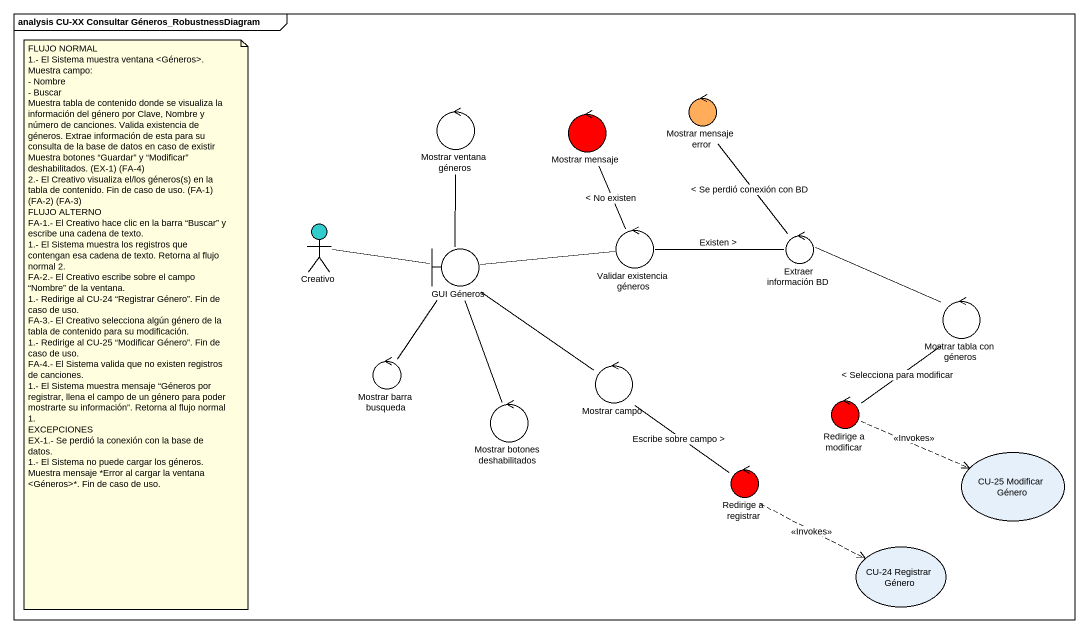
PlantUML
@startuml
mainframe analysis CU-XX Consultar Géneros_RobustnessDiagram
control "Mostrar ventana géneros" as Mostrar_ventana_géneros
control "Mostrar mensaje" as Mostrar_mensaje #FF0000
control "Mostrar mensaje error" as Mostrar_mensaje_error #FFAD5B
actor Creativo #33CCCC
control "Validar existencia géneros" as Validar_existencia_géneros
boundary "GUI Géneros" as GUI_Géneros
control "Extraer información BD" as Extraer_información_BD
control "Mostrar tabla con géneros" as Mostrar_tabla_con_géneros
control "Mostrar barra busqueda" as Mostrar_barra_busqueda
control "Mostrar campo" as Mostrar_campo
control "Mostrar botones deshabilitados" as Mostrar_botones
control "Redirige a modificar" as Redirige_a_modificar #FF0000
usecase "CU-25 Modificar Género" as CU_25_Modificar_Género
control "Redirige a registrar" as Redirige_a_registrar #FF0000
usecase "CU-24 Registrar Género" as CU_24_Registrar_Género
Creativo -right- GUI_Géneros
Validar_existencia_géneros -up- Mostrar_mensaje : < No existen
Validar_existencia_géneros -right- Extraer_información_BD : Existen >
GUI_Géneros -up- Mostrar_ventana_géneros
GUI_Géneros -right- Validar_existencia_géneros
GUI_Géneros -- Mostrar_barra_busqueda
GUI_Géneros -- Mostrar_campo
GUI_Géneros -- Mostrar_botones
Extraer_información_BD -up- Mostrar_mensaje_error : < Se perdió conexión con BD
Extraer_información_BD -right- Mostrar_tabla_con_géneros
Mostrar_tabla_con_géneros -- Redirige_a_modificar : < Selecciona para modificar
Mostrar_campo -- Redirige_a_registrar : Escribe sobre campo >
Redirige_a_modificar .right.> CU_25_Modificar_Género : <<Invokes>>
Redirige_a_registrar .right.> CU_24_Registrar_Género : <<Invokes>>
note as N1
  FLUJO NORMAL
  1.- El Sistema muestra ventana <Géneros>. Muestra campo:
  - Nombre
  - Buscar
  Muestra tabla de contenido donde se visualiza la información del género por Clave, Nombre y número de canciones. Valida existencia de géneros. Extrae información de esta para su consulta de la base de datos en caso de existir Muestra botones “Guardar” y “Modificar” deshabilitados. (EX-1) (FA-4)
  2.- El Creativo visualiza el/los géneros(s) en la tabla de contenido. Fin de caso de uso. (FA-1) (FA-2) (FA-3)
  FLUJO ALTERNO
  FA-1.- El Creativo hace clic en la barra “Buscar” y escribe una cadena de texto.
  1.- El Sistema muestra los registros que contengan esa cadena de texto. Retorna al flujo normal 2.
  FA-2.- El Creativo escribe sobre el campo “Nombre” de la ventana.
  1.- Redirige al CU-24 “Registrar Género”. Fin de caso de uso.
  FA-3.- El Creativo selecciona algún género de la tabla de contenido para su modificación.
  1.- Redirige al CU-25 “Modificar Género”. Fin de caso de uso.
  FA-4.- El Sistema valida que no existen registros de canciones.
  1.- El Sistema muestra mensaje “Géneros por registrar, llena el campo de un género para poder mostrarte su información”. Retorna al flujo normal 1.
  EXCEPCIONES
  EX-1.- Se perdió la conexión con la base de datos.
  1.- El Sistema no puede cargar los géneros. Muestra mensaje *Error al cargar la ventana <Géneros>*. Fin de caso de uso.
end note
@enduml
